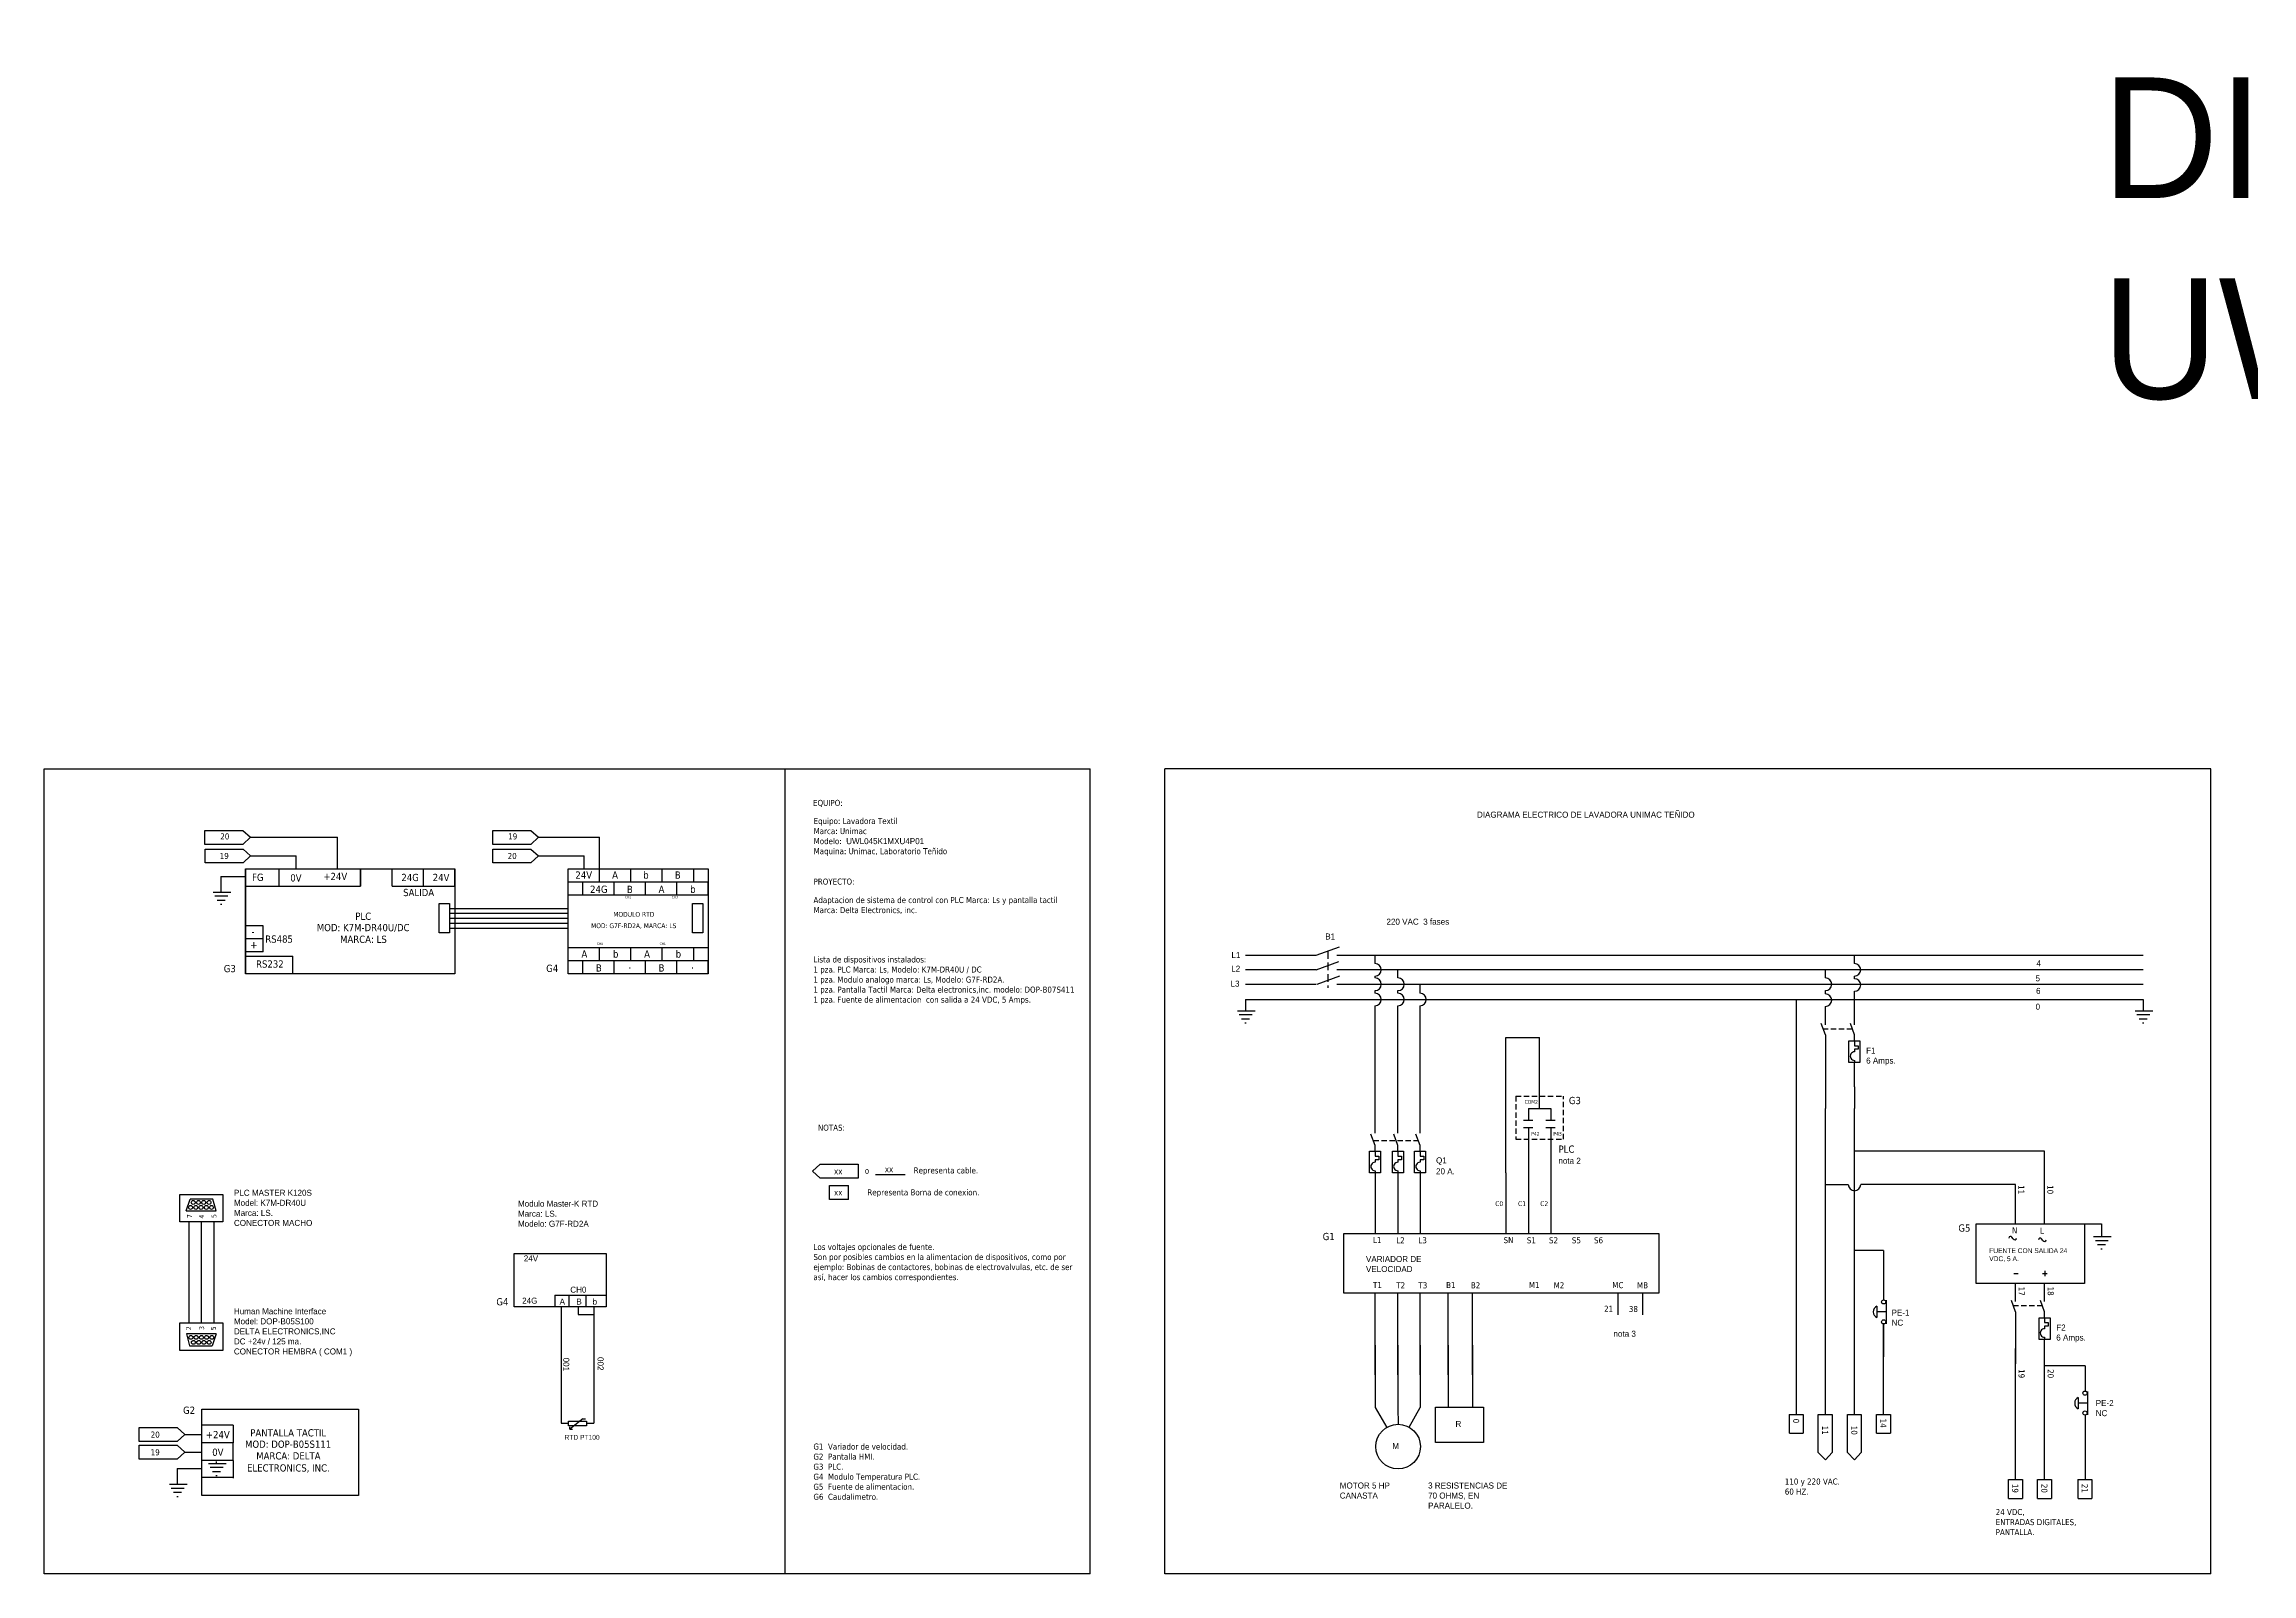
# Model space of a CAD drawing. Header units: millimetres. Extents: x 655 to 3836, y 2239 to 3519.
# Drawn here: x 655 to 1570, y 2884 to 3519 of the extents above; entities that cross this region are included whole.
import ezdxf
from ezdxf.enums import TextEntityAlignment as Align

# ---------------------------------------------------------------- set-up
doc = ezdxf.new("R2010")
doc.units = ezdxf.units.MM
doc.linetypes.add('LÍNEAS_OCULTAS2', pattern=[4.7625, 3.175, -1.5875])
doc.layers.add('0 @ 1', color=7, linetype='Continuous')
doc.layers.add('Capa1', color=7, linetype='LÍNEAS_OCULTAS2')
doc.styles.add('Tahoma', font='tahoma.ttf')

# ---------------------------------------------------------------- blocks, each defined once
blk = doc.blocks.new('*U23')
at = {"linetype": 'Continuous'}
for p, q in [((-1.5, 1.92), (-1.5, -1.92)), ((1.5, 1.92), (1.5, -1.92))]:
    blk.add_line(p, q, dxfattribs=at)
at = {"style": 'Tahoma'}
for tag, p in [('Descripción', (0, 8.73)), ('Diseñador de referencia', (-0.18, 3.37))]:
    blk.add_attdef(tag, text='', height=1.5, dxfattribs=at).set_placement(p, align=Align.CENTER)
at = {"linetype": 'Continuous', "style": 'Tahoma', "flags": 8}
blk.add_attdef('Terminal 1', text='', height=1.5, dxfattribs=at).set_placement((-3.17, -0.8), align=Align.TOP_RIGHT)
blk.add_attdef('Terminal 2', text='', height=1.5, dxfattribs=at).set_placement((3.17, -0.8), align=Align.TOP_LEFT)

msp = doc.modelspace()

# ---------------------------------------------------------------- linework, layer by layer
for p, q in [((654.692, 2884.265), (654.692, 3218.265)), ((654.692, 3218.265), (1088.487, 3218.265)), ((961.831, 3218.265), (961.831, 2884.265)), ((1088.487, 2884.265), (1088.487, 3218.265)), ((1119.41, 2884.265), (1119.41, 3218.265)), ((1553.205, 3218.265), (1119.41, 3218.265)), ((1553.205, 2884.265), (1553.205, 3218.265)), ((721.367, 3192.648), (737.136, 3192.648)), ((721.367, 3186.885), (721.367, 3192.648)), ((737.136, 3186.885), (721.367, 3186.885)), ((737.136, 3192.648), (740.26, 3189.841)), ((740.26, 3189.841), (737.136, 3186.885)), ((740.26, 3189.841), (776.27, 3189.841)), ((776.27, 3176.807), (776.27, 3189.841)), ((840.763, 3192.648), (856.533, 3192.648)), ((840.763, 3186.885), (840.763, 3192.648)), ((856.533, 3186.885), (840.763, 3186.885)), ((856.533, 3192.648), (859.656, 3189.841)), ((859.656, 3189.841), (856.533, 3186.885)), ((859.656, 3189.841), (885.029, 3189.841)), ((885.029, 3176.823), (885.029, 3189.857)), ((721.393, 3184.958), (737.162, 3184.958)), ((721.393, 3179.195), (721.393, 3184.958)), ((737.162, 3179.195), (721.393, 3179.195)), ((737.162, 3184.958), (740.286, 3182.151)), ((740.286, 3182.151), (737.162, 3179.195)), ((740.286, 3182.151), (759.159, 3182.151)), ((752.126, 3169.519), (752.126, 3176.807)), ((759.159, 3176.807), (759.159, 3182.151)), ((785.866, 3169.519), (785.866, 3176.807)), ((785.967, 3169.519), (785.967, 3176.807)), ((798.967, 3169.519), (798.967, 3176.807)), ((811.967, 3169.519), (811.967, 3176.807)), ((824.967, 3169.519), (824.967, 3176.807)), ((840.789, 3184.958), (856.558, 3184.958)), ((840.789, 3179.195), (840.789, 3184.958)), ((856.558, 3179.195), (840.789, 3179.195)), ((856.558, 3184.958), (859.682, 3182.151)), ((859.682, 3182.151), (856.558, 3179.195)), ((859.682, 3182.151), (878.555, 3182.151)), ((878.555, 3176.807), (878.555, 3182.151)), ((885.029, 3171.349), (885.029, 3176.823)), ((898.029, 3171.349), (898.029, 3176.823)), ((911.029, 3171.349), (911.029, 3176.823)), ((924.029, 3171.349), (924.029, 3176.823)), ((728.02, 3173.606), (728.02, 3167.117)), ((728.02, 3173.606), (738.223, 3173.606)), ((738.223, 3169.519), (785.866, 3169.519)), ((798.967, 3169.519), (824.967, 3169.519)), ((872.029, 3171.349), (930.031, 3171.349)), ((878.031, 3165.892), (878.031, 3171.349)), ((891.031, 3165.892), (891.031, 3171.349)), ((904.031, 3165.892), (904.031, 3171.349)), ((917.031, 3165.892), (917.031, 3171.349)), ((930.031, 3165.892), (930.031, 3171.349)), ((724.739, 3167.117), (732.051, 3167.117)), ((725.511, 3165.528), (730.87, 3165.528)), ((726.465, 3163.804), (729.78, 3163.804)), ((727.782, 3162.08), (728.327, 3162.08)), ((822.734, 3160.352), (872.029, 3160.352)), ((872.029, 3165.892), (930.031, 3165.892)), ((745.51, 3153.15), (738.223, 3153.15)), ((745.51, 3142.269), (745.51, 3153.15)), ((822.734, 3158.299), (872.029, 3158.299)), ((822.734, 3156.246), (872.029, 3156.246)), ((822.734, 3154.193), (872.029, 3154.193)), ((822.734, 3152.14), (872.029, 3152.14)), ((745.51, 3147.71), (738.223, 3147.71)), ((745.51, 3142.269), (738.223, 3142.269)), ((738.223, 3140.526), (757.788, 3140.526)), ((757.788, 3133.238), (757.788, 3140.526)), ((872.029, 3144.153), (930.031, 3144.153)), ((885.029, 3138.696), (885.029, 3144.153)), ((898.029, 3138.696), (898.029, 3144.169)), ((911.029, 3138.696), (911.029, 3144.169)), ((924.029, 3138.696), (924.029, 3144.169)), ((1152.804, 3140.865), (1182.102, 3140.865)), ((1182.102, 3140.865), (1191.785, 3144.389)), ((1190.709, 3140.865), (1525.033, 3140.865)), ((1206.584, 3137.46), (1206.584, 3140.865)), ((1405.384, 3137.46), (1405.384, 3140.865)), ((872.029, 3138.696), (930.031, 3138.696)), ((878.031, 3133.238), (878.031, 3138.696)), ((891.031, 3133.238), (891.031, 3138.696)), ((904.031, 3133.238), (904.031, 3138.696)), ((917.031, 3133.238), (917.031, 3138.696)), ((930.031, 3133.238), (930.031, 3138.696)), ((1182.102, 3134.865), (1152.804, 3134.865)), ((1182.102, 3134.865), (1191.499, 3138.285)), ((1182.533, 3128.881), (1191.929, 3132.301)), ((1525.033, 3134.865), (1190.709, 3134.865)), ((1206.584, 3131.46), (1206.584, 3132.27)), ((1216.067, 3131.46), (1216.067, 3134.865)), ((1393.331, 3131.46), (1393.331, 3134.865)), ((1405.384, 3131.155), (1405.384, 3132.27)), ((1152.804, 3128.865), (1182.102, 3128.865)), ((1152.804, 3122.56), (1525.033, 3122.56)), ((1152.804, 3122.56), (1152.804, 3117.891)), ((1190.709, 3128.865), (1525.033, 3128.865)), ((1206.584, 3125.155), (1206.584, 3126.27)), ((1216.067, 3125.155), (1216.067, 3126.27)), ((1225.246, 3125.155), (1225.246, 3128.865)), ((1381.278, 2950.44), (1381.278, 3122.56)), ((1393.331, 3124.849), (1393.331, 3126.27)), ((1405.384, 3112.083), (1405.384, 3125.965)), ((1525.033, 3122.56), (1525.033, 3117.891)), ((1149.523, 3117.891), (1156.835, 3117.891)), ((1150.295, 3116.303), (1155.654, 3116.303)), ((1151.249, 3114.578), (1154.564, 3114.578)), ((1152.566, 3112.854), (1153.111, 3112.854)), ((1206.584, 3067.026), (1206.584, 3119.965)), ((1216.067, 3067.026), (1216.067, 3119.965)), ((1225.246, 3067.026), (1225.246, 3119.965)), ((1393.331, 3112.083), (1393.331, 3119.659)), ((1521.752, 3117.891), (1529.064, 3117.891)), ((1522.524, 3116.303), (1527.883, 3116.303)), ((1523.478, 3114.578), (1526.793, 3114.578)), ((1524.795, 3112.854), (1525.34, 3112.854)), ((1260.758, 3106.799), (1274.823, 3106.799)), ((1260.758, 3050.604), (1260.758, 3106.799)), ((1274.823, 3077.355), (1274.823, 3106.799)), ((1393.331, 3107.839), (1391.62, 3112.537)), ((1393.331, 3107.839), (1393.331, 3086.309)), ((1405.384, 3107.839), (1403.674, 3112.537)), ((1405.382, 3105.366), (1405.382, 3103.366)), ((1405.384, 3105.366), (1405.384, 3107.866)), ((1405.38, 3086.309), (1405.397, 3096.415)), ((1405.382, 3101.866), (1405.381, 3100.851)), ((1405.382, 3103.366), (1406.882, 3103.366)), ((1406.882, 3101.866), (1405.382, 3101.866)), ((1405.397, 3097.296), (1405.397, 3096.415)), ((1406.882, 3103.366), (1406.882, 3101.866)), ((1393.331, 3086.309), (1393.331, 3077.271)), ((1405.38, 3086.309), (1405.382, 3077.271)), ((1270.226, 3077.355), (1279.42, 3077.355)), ((1270.226, 3077.355), (1270.226, 3072.314)), ((1279.42, 3077.355), (1279.42, 3072.314)), ((1393.331, 2950.44), (1393.331, 3077.271)), ((1405.397, 2950.44), (1405.382, 3077.271)), ((1270.226, 3069.314), (1270.226, 3055.928)), ((1279.42, 3069.314), (1279.42, 3058.507)), ((1206.586, 3062.028), (1204.876, 3066.726)), ((1206.584, 3059.555), (1206.584, 3057.555)), ((1206.586, 3059.528), (1206.586, 3062.028)), ((1216.069, 3062.028), (1214.359, 3066.726)), ((1216.067, 3059.555), (1216.067, 3057.555)), ((1216.069, 3059.528), (1216.069, 3062.028)), ((1225.248, 3062.028), (1223.538, 3066.726)), ((1225.246, 3059.555), (1225.246, 3057.555)), ((1225.248, 3059.528), (1225.248, 3062.028)), ((1279.42, 3058.507), (1279.42, 3050.604)), ((1484.23, 3059.608), (1405.383, 3059.608)), ((1484.23, 3029.431), (1484.23, 3059.608)), ((973.317, 3051.265), (976.44, 3054.221)), ((976.44, 3048.457), (973.317, 3051.265)), ((976.44, 3054.221), (992.21, 3054.221)), ((992.21, 3054.221), (992.21, 3048.457)), ((999.428, 3049.951), (1011.667, 3049.951)), ((1206.584, 3056.055), (1206.583, 3055.04)), ((1206.584, 3057.555), (1208.084, 3057.555)), ((1208.084, 3056.055), (1206.584, 3056.055)), ((1206.599, 3051.485), (1206.599, 3050.604)), ((1206.599, 3050.604), (1206.599, 3025.407)), ((1208.084, 3057.555), (1208.084, 3056.055)), ((1216.067, 3056.055), (1216.066, 3055.04)), ((1216.067, 3057.555), (1217.567, 3057.555)), ((1217.567, 3056.055), (1216.067, 3056.055)), ((1216.067, 3050.606), (1216.067, 3025.407)), ((1216.082, 3051.485), (1216.082, 3050.604)), ((1217.567, 3057.555), (1217.567, 3056.055)), ((1225.246, 3056.055), (1225.245, 3055.04)), ((1225.246, 3057.555), (1226.746, 3057.555)), ((1226.746, 3056.055), (1225.246, 3056.055)), ((1225.261, 3051.485), (1225.261, 3050.604)), ((1225.261, 3050.604), (1225.261, 3025.407)), ((1226.746, 3057.555), (1226.746, 3056.055)), ((1260.758, 3050.604), (1260.758, 3025.407)), ((1270.226, 3055.928), (1270.226, 3048.573)), ((1270.226, 3048.573), (1270.226, 3037.767)), ((1279.42, 3050.604), (1279.42, 3025.407)), ((713.586, 3034.827), (715.249, 3039.733)), ((724.617, 3039.733), (715.249, 3039.733)), ((725.958, 3034.827), (724.617, 3039.733)), ((992.21, 3048.457), (976.44, 3048.457)), ((980.383, 3045.375), (988.267, 3045.375)), ((980.383, 3039.611), (980.383, 3045.375)), ((988.267, 3039.611), (980.383, 3039.611)), ((988.222, 3039.611), (988.222, 3045.375)), ((1393.331, 3045.817), (1402.79, 3045.817)), ((1472.164, 3045.817), (1407.98, 3045.817)), ((1472.164, 3029.431), (1472.164, 3045.817)), ((713.586, 3034.827), (725.958, 3034.827)), ((714.838, 2988.381), (714.838, 3030.261)), ((719.957, 2988.381), (719.957, 3030.261)), ((725.234, 2988.381), (725.234, 3030.261)), ((1270.226, 3037.767), (1270.226, 3025.407)), ((1471.21, 3023.233), (1470.681, 3023.943)), ((1483.505, 3022.523), (1482.977, 3023.233)), ((1500.599, 3029.431), (1507.775, 3029.431)), ((1504.494, 3024.197), (1511.806, 3024.197)), ((1505.266, 3022.609), (1510.625, 3022.609)), ((1507.775, 3029.431), (1507.775, 3024.197)), ((1417.46, 3018.353), (1405.388, 3018.353)), ((1417.46, 3018.353), (1417.46, 2997.938)), ((1506.22, 3020.885), (1509.535, 3020.885)), ((1507.537, 3019.161), (1508.082, 3019.161)), ((1471.401, 3008.857), (1473.256, 3008.857)), ((1472.164, 2997.201), (1472.164, 3004.777)), ((1483.368, 3008.857), (1485.223, 3008.857)), ((1484.217, 2997.201), (1484.217, 3004.777)), ((1484.295, 3009.936), (1484.295, 3007.827)), ((866.461, 2999.861), (887.716, 2999.861)), ((866.461, 2999.861), (866.461, 2995.024)), ((869.038, 2995.024), (869.038, 2971.562)), ((872.33, 2999.861), (872.33, 2995.024)), ((876.117, 2995.024), (876.117, 2991.851)), ((879.32, 2999.861), (879.32, 2995.024)), ((882.655, 2995.024), (882.655, 2971.562)), ((1206.584, 2966.822), (1206.584, 3000.753)), ((1216.067, 2966.822), (1216.067, 3000.753)), ((1225.246, 2966.822), (1225.246, 3000.753)), ((1236.9, 2966.822), (1236.9, 3000.753)), ((1247.001, 2966.822), (1247.001, 3000.753)), ((1307.215, 3000.753), (1307.215, 2991.74)), ((1317.461, 3000.753), (1317.461, 2991.74)), ((1414.674, 2995.319), (1414.674, 2990.558)), ((1418.49, 2997.74), (1418.49, 2988.008)), ((1472.164, 2992.956), (1470.454, 2997.655)), ((1484.217, 2992.956), (1482.507, 2997.655)), ((876.117, 2991.851), (882.655, 2991.851)), ((1418.435, 2992.938), (1414.674, 2992.938)), ((1417.463, 2950.44), (1417.458, 2987.938)), ((1417.46, 2987.938), (1417.46, 2974.363)), ((1472.164, 2992.956), (1472.164, 2971.427)), ((1484.215, 2986.984), (1484.214, 2985.969)), ((1484.215, 2990.484), (1484.215, 2988.484)), ((1484.215, 2988.484), (1485.715, 2988.484)), ((1485.715, 2986.984), (1484.215, 2986.984)), ((1484.217, 2990.484), (1484.217, 2992.984)), ((1485.715, 2988.484), (1485.715, 2986.984)), ((726.061, 2983.815), (713.69, 2983.815)), ((713.69, 2983.815), (715.031, 2978.908)), ((715.031, 2978.908), (724.398, 2978.908)), ((726.061, 2983.815), (724.398, 2978.908)), ((1206.584, 2979.119), (1206.584, 2953.252)), ((1216.067, 2979.119), (1216.067, 2953.252)), ((1225.246, 2979.119), (1225.246, 2953.252)), ((1236.9, 2979.119), (1236.9, 2953.396)), ((1247.001, 2979.119), (1247.001, 2953.396)), ((1472.17, 2956.646), (1472.17, 2977.742)), ((1484.213, 2971.427), (1484.23, 2981.533)), ((1484.224, 2956.646), (1484.224, 2977.742)), ((1484.23, 2982.413), (1484.23, 2981.533)), ((869.038, 2971.562), (869.038, 2963.722)), ((882.655, 2971.562), (882.655, 2963.722)), ((1500.977, 2970.559), (1484.213, 2970.559)), ((1500.977, 2970.559), (1500.977, 2960.112)), ((869.038, 2963.722), (869.038, 2946.745)), ((882.655, 2963.722), (882.655, 2946.745)), ((1498.191, 2957.492), (1498.191, 2952.732)), ((1502.007, 2959.914), (1502.007, 2950.182)), ((878.077, 2948.563), (872.67, 2944.304)), ((878.077, 2948.563), (879.143, 2948.563)), ((1206.584, 2953.252), (1211.435, 2945.044)), ((1216.067, 2953.252), (1216.1, 2946.331)), ((1220.682, 2945.142), (1225.246, 2953.252)), ((1231.661, 2953.396), (1251.594, 2953.396)), ((1231.661, 2938.759), (1231.661, 2953.396)), ((1251.594, 2953.396), (1251.594, 2938.759)), ((1378.322, 2950.44), (1384.085, 2950.44)), ((1378.396, 2942.6), (1378.396, 2950.44)), ((1378.396, 2950.44), (1384.16, 2950.44)), ((1384.16, 2950.44), (1384.16, 2942.6)), ((1390.374, 2934.67), (1390.374, 2950.44)), ((1390.374, 2950.44), (1396.138, 2950.44)), ((1390.374, 2942.6), (1390.374, 2950.44)), ((1390.374, 2950.44), (1396.138, 2950.44)), ((1396.138, 2950.44), (1396.138, 2934.67)), ((1396.138, 2950.44), (1396.138, 2942.6)), ((1402.44, 2934.67), (1402.44, 2950.44)), ((1402.44, 2950.44), (1408.204, 2950.44)), ((1402.44, 2942.6), (1402.44, 2950.44)), ((1402.44, 2950.44), (1408.204, 2950.44)), ((1408.204, 2950.44), (1408.204, 2934.67)), ((1408.204, 2950.44), (1408.204, 2942.6)), ((1414.507, 2950.44), (1420.27, 2950.44)), ((1414.581, 2942.6), (1414.581, 2950.44)), ((1414.581, 2950.44), (1420.344, 2950.44)), ((1420.344, 2950.44), (1420.344, 2942.6)), ((1472.17, 2923.405), (1472.17, 2956.646)), ((1484.237, 2923.405), (1484.224, 2956.646)), ((1501.952, 2955.112), (1498.191, 2955.112)), ((1500.977, 2950.112), (1500.977, 2923.405)), ((694.136, 2944.947), (709.906, 2944.947)), ((694.136, 2939.184), (694.136, 2944.947)), ((709.906, 2939.184), (694.136, 2939.184)), ((709.906, 2944.947), (713.029, 2942.14)), ((713.029, 2942.14), (709.906, 2939.184)), ((713.029, 2942.14), (720.112, 2942.14)), ((733.112, 2945.891), (720.171, 2945.891)), ((733.112, 2945.891), (733.112, 2938.604)), ((869.038, 2946.745), (872.146, 2946.745)), ((872.67, 2944.304), (872.67, 2945.233)), ((872.67, 2944.304), (873.737, 2944.304)), ((879.656, 2946.745), (882.655, 2946.745)), ((1251.594, 2938.759), (1231.661, 2938.759)), ((1378.396, 2942.6), (1384.16, 2942.6)), ((1414.581, 2942.6), (1420.344, 2942.6)), ((694.136, 2937.611), (709.906, 2937.611)), ((694.136, 2931.847), (694.136, 2937.611)), ((709.906, 2931.847), (694.136, 2931.847)), ((709.906, 2937.611), (713.029, 2934.803)), ((713.029, 2934.803), (709.906, 2931.847)), ((713.029, 2934.803), (720.112, 2934.803)), ((733.112, 2938.604), (720.171, 2938.604)), ((733.112, 2931.317), (720.171, 2931.317)), ((722.794, 2930.087), (730.106, 2930.087)), ((726.075, 2930.884), (726.075, 2930.087)), ((733.112, 2931.317), (733.112, 2938.604)), ((733.112, 2931.317), (733.112, 2924.03)), ((1393.331, 2931.547), (1390.374, 2934.67)), ((1396.138, 2934.67), (1393.331, 2931.547)), ((1405.397, 2931.547), (1402.44, 2934.67)), ((1408.204, 2934.67), (1405.397, 2931.547)), ((706.628, 2921.449), (713.939, 2921.449)), ((709.909, 2927.938), (709.909, 2921.449)), ((709.909, 2927.938), (720.112, 2927.938)), ((733.112, 2924.185), (720.171, 2924.185)), ((723.566, 2928.499), (728.925, 2928.499)), ((724.519, 2926.775), (727.835, 2926.775)), ((725.836, 2925.051), (726.381, 2925.051)), ((1469.214, 2923.405), (1474.978, 2923.405)), ((1469.289, 2915.565), (1469.289, 2923.405)), ((1469.289, 2923.405), (1475.052, 2923.405)), ((1475.052, 2923.405), (1475.052, 2915.565)), ((1481.28, 2923.405), (1487.044, 2923.405)), ((1481.28, 2915.565), (1481.28, 2923.405)), ((1481.28, 2923.405), (1487.044, 2923.405)), ((1487.044, 2923.405), (1487.044, 2915.565)), ((1498.024, 2923.405), (1503.787, 2923.405)), ((1498.098, 2915.565), (1498.098, 2923.405)), ((1498.098, 2923.405), (1503.862, 2923.405)), ((1503.862, 2923.405), (1503.862, 2915.565)), ((707.4, 2919.861), (712.759, 2919.861)), ((708.353, 2918.136), (711.669, 2918.136)), ((709.67, 2916.412), (710.215, 2916.412)), ((1469.289, 2915.565), (1475.052, 2915.565)), ((1481.28, 2915.565), (1487.044, 2915.565)), ((1498.098, 2915.565), (1503.862, 2915.565)), ((1088.487, 2884.265), (654.692, 2884.265)), ((1553.205, 2884.265), (1119.41, 2884.265))]:
    msp.add_line(p, q)
for points in [[(738.223, 3176.807), (738.223, 3176.807), (738.223, 3133.238), (738.223, 3133.238)], [(738.223, 3176.807), (824.967, 3176.807), (824.967, 3133.238), (738.223, 3133.238)], [(872.029, 3176.807), (930.031, 3176.807), (930.031, 3133.238), (872.029, 3133.238)], [(818.474, 3162.405), (822.734, 3162.405), (822.734, 3150.141), (818.474, 3150.141)], [(923.557, 3162.405), (927.816, 3162.405), (927.816, 3150.141), (923.557, 3150.141)], [(1403.102, 3105.366), (1407.662, 3105.366), (1407.662, 3096.417), (1403.102, 3096.417)], [(1204.304, 3059.555), (1208.864, 3059.555), (1208.864, 3050.606), (1204.304, 3050.606)], [(1213.787, 3059.555), (1218.347, 3059.555), (1218.347, 3050.606), (1213.787, 3050.606)], [(1222.966, 3059.555), (1227.526, 3059.555), (1227.526, 3050.606), (1222.966, 3050.606)], [(710.901, 3041.652), (728.746, 3041.652), (728.746, 3030.261), (710.901, 3030.261)], [(1193.641, 3025.407), (1324.265, 3025.407), (1324.265, 3000.753), (1193.641, 3000.753)], [(1455.854, 3029.431), (1500.707, 3029.431), (1500.707, 3004.777), (1455.854, 3004.777)], [(849.614, 3017.231), (887.716, 3017.231), (887.716, 2995.024), (849.614, 2995.024)], [(728.746, 2976.99), (710.901, 2976.99), (710.901, 2988.381), (728.746, 2988.381)], [(1481.935, 2990.484), (1486.495, 2990.484), (1486.495, 2981.535), (1481.935, 2981.535)], [(720.112, 2952.647), (785.052, 2952.647), (785.052, 2916.793), (720.112, 2916.793)], [(872.146, 2947.677), (879.656, 2947.677), (879.656, 2945.7), (872.146, 2945.7)]]:
    msp.add_lwpolyline(points, close=True)
for centre, radius in [((715.402, 3036.28), 0.802), ((716.518, 3038.352), 0.802), ((717.596, 3036.28), 0.802), ((718.712, 3038.352), 0.802), ((719.733, 3036.28), 0.802), ((720.849, 3038.352), 0.802), ((721.957, 3036.28), 0.802), ((723.073, 3038.352), 0.802), ((724.107, 3036.28), 0.802), ((1417.46, 2997.078), 0.86), ((1417.46, 2988.798), 0.86), ((715.54, 2982.361), 0.802), ((716.574, 2980.289), 0.802), ((717.69, 2982.361), 0.802), ((718.798, 2980.289), 0.802), ((719.914, 2982.361), 0.802), ((720.935, 2980.289), 0.802), ((722.051, 2982.361), 0.802), ((723.129, 2980.289), 0.802), ((724.245, 2982.361), 0.802), ((1500.977, 2959.252), 0.86), ((1500.977, 2950.972), 0.86), ((1216.143, 2937.076), 9.255)]:
    msp.add_circle(centre, radius)
for centre, radius, start, end in [((1206.584, 3134.865), 2.595, 270, 90), ((1206.584, 3128.865), 2.595, 270, 90), ((1216.067, 3128.865), 2.595, 270, 90), ((1393.331, 3128.865), 2.595, 270, 90), ((1405.384, 3134.865), 2.595, 270, 90), ((1405.384, 3128.56), 2.595, 270, 90), ((1206.584, 3122.56), 2.595, 270, 90), ((1216.067, 3122.56), 2.595, 270, 90), ((1225.246, 3122.56), 2.595, 270, 90), ((1393.331, 3122.254), 2.595, 270, 90), ((1405.392, 3099.075), 1.78, 89.837781, 270.150269), ((1206.594, 3053.264), 1.78, 89.837781, 270.150269), ((1216.077, 3053.264), 1.78, 89.837781, 270.150269), ((1225.256, 3053.264), 1.78, 89.837781, 270.150269), ((1405.385, 3045.817), 2.595, 180, 0), ((1470.059, 3023.59), 0.715, 29.601538, 180), ((1471.829, 3023.59), 0.715, 209.932632, 0), ((1482.355, 3022.88), 0.715, 29.601538, 180), ((1484.125, 3022.88), 0.715, 209.932632, 0), ((1415.809, 2992.938), 2.637, 115.489205, 244.510795), ((1484.226, 2984.193), 1.78, 89.837781, 270.150269), ((1499.326, 2955.112), 2.637, 115.489205, 244.510795)]:
    msp.add_arc(centre, radius, start, end)
at = {"layer": 'Capa1'}
msp.add_line((1186.944, 3142.627), (1186.944, 3127.404), dxfattribs=at)
at = {"layer": 'Capa1', "ltscale": 0.7}
for p, q in [((1404.499, 3110.27), (1392.446, 3110.27)), ((1264.949, 3082.396), (1264.949, 3064.54)), ((1264.949, 3082.396), (1284.697, 3082.396)), ((1284.697, 3064.54), (1284.697, 3082.396)), ((1205.875, 3063.981), (1224.485, 3063.981)), ((1264.949, 3064.54), (1284.697, 3064.54)), ((1483.333, 2995.387), (1471.279, 2995.387))]:
    msp.add_line(p, q, dxfattribs=at)

# ---------------------------------------------------------------- block references
at = {"layer": '0 @ 1', "rotation": 270}
for p in [(1270.121, 3070.814), (1279.315, 3070.814)]:
    msp.add_blockref('*U23', p, dxfattribs=at)

# ---------------------------------------------------------------- texts
at = {"insert": (1508.026, 3505.061), "char_height": 50, "attachment_point": 1}
msp.add_mtext_dynamic_manual_height_columns('DIAGRAMA LAVADORA UNIMAC TEÑIDO MODELO: UWL045K1MXU4P01', width=1737.66188, gutter_width=15, heights=[0], dxfattribs=at)
at = {"style": 'Tahoma'}
for s, insert, char_height, width, attachment_point in [('EQUIPO:', (973.52, 3205.359), 2.5, 57.58905, 1), ('Equipo: Lavadora Textil\\PMarca: Unimac\\PModelo: {\\Ftxt|c0; UWL045K1MXU4P01}\\PMaquina: Unimac, Laboratorio Teñido', (973.756, 3197.82), 2.5, 107.81633, 1), ('20', (727.731, 3191.448), 2.5, 15.27778, 1), ('19', (847.127, 3191.448), 2.5, 15.27778, 1), ('19', (727.5, 3183.337), 2.5, 15.27778, 1), ('20', (846.896, 3183.337), 2.5, 15.27778, 1), ('FG', (740.892, 3174.741), 3, 15.27778, 1), ('0V', (759.089, 3174.486), 3, 15.27778, 2), ('+24V', (775.412, 3175.094), 3, 15.27778, 2), ('24G', (802.821, 3174.664), 3, 15.27778, 1), ('SALIDA', (803.564, 3168.423), 3, 15.27778, 1), ('24V', (815.821, 3174.664), 3, 15.27778, 1), ('24V', (878.435, 3175.659), 3, 15.27778, 2), ('24G', (884.698, 3169.775), 3, 15.27778, 2), ('A', (891.435, 3175.659), 3, 15.27778, 2), ('  B', (896.43, 3169.708), 3, 15.27778, 2), ('  b', (903.113, 3175.659), 3, 15.27778, 2), ('A', (910.698, 3169.775), 3, 15.27778, 2), ('B', (917.435, 3175.659), 3, 15.27778, 2), ('b', (923.698, 3169.775), 3, 15.27778, 2), ('PROYECTO:', (973.716, 3172.71), 2.5, 57.58905, 1), ('PLC', (787.014, 3158.586), 3, 60.94912, 2), ('MODULO RTD', (899.204, 3158.859), 2, 60.94912, 2), ('CH2', (896.835, 3165.518), 1, 15.27778, 2), ('CH3', (916.197, 3165.518), 1, 15.27778, 2), ('Adaptacion de sistema de control con PLC Marca: Ls y pantalla tactil Marca: Delta Electronics, inc.', (973.711, 3165.041), 2.5, 107.81633, 1), ('  -', (738.389, 3152.189), 3, 15.27778, 1), ('MOD: K7M-DR40U/DC', (786.988, 3153.871), 3, 60.94912, 2), ('MOD: G7F-RD2A, MARCA: LS', (899.177, 3154.144), 2, 60.94912, 2), (' +', (739.034, 3146.75), 3, 15.27778, 1), ('RS485', (746.392, 3149.104), 3, 15.27778, 1), ('MARCA: LS', (787.086, 3149.022), 3, 60.94912, 2), ('A', (878.696, 3142.921), 3, 15.27778, 2), ('CH0', (885.204, 3146.147), 1, 15.27778, 2), ('b', (891.696, 3142.921), 3, 15.27778, 2), ('A', (904.696, 3142.921), 3, 15.27778, 2), ('CH1', (911.204, 3146.147), 1, 15.27778, 2), ('b', (917.696, 3142.921), 3, 15.27778, 2), ('Lista de dispositivos instalados:\\P1 pza. PLC Marca: Ls, Modelo: K7M-DR40U / DC\\P1 pza. Modulo analogo marca: Ls, Modelo: G7F-RD2A. \\P1 pza. Pantalla Tactil Marca: Delta electronics,inc. modelo: DOP-B07S411\\P1 pza. Fuente de alimentacion  con salida a 24 VDC, 5 Amps.', (973.69, 3140.392), 2.5, 110.82344, 1), ('G3', (734.166, 3136.862), 3, 6.75811, 3), ('RS232', (742.557, 3138.759), 3, 15.27778, 1), ('G4', (867.857, 3136.967), 3, 6.75811, 3), ('B', (884.698, 3137.122), 3, 15.27778, 2), ('  .', (896.43, 3138.384), 3, 15.27778, 2), ('B', (910.698, 3137.122), 3, 15.27778, 2), ('  .', (922.43, 3138.384), 3, 15.27778, 2), ('COM2', (1268.602, 3080.832), 1.5, 8.27999, 1), ('G3', (1291.94, 3082.128), 3, 6.75811, 3), ('NOTAS:', (975.553, 3070.606), 2.5, 57.58905, 1), ('P42', (1271.335, 3067.576), 1.5, 8.27999, 1), ('P43', (1280.529, 3067.576), 1.5, 8.27999, 1), ('PLC', (1282.648, 3061.976), 3, 15.27778, 1), ('o', (994.99, 3052.78), 2.5, 99.3678, 1), ('Representa cable.', (1015.251, 3052.883), 2.5, 99.3678, 1), ('Representa Borna de conexion.', (996.051, 3043.77), 2.5, 99.3678, 1), ('C0', (1256.423, 3038.841), 2, 8.27999, 1), ('C1', (1265.891, 3038.841), 2, 8.27999, 1), ('C2', (1275.084, 3038.841), 2, 8.27999, 1), ('Los voltajes opcionales de fuente.\\PSon por posibles cambios en la alimentacion de dispositivos, como por ejemplo: Bobinas de contactores, bobinas de electrovalvulas, etc. de ser así, hacer los cambios correspondientes.', (973.69, 3021.122), 2.5, 110.82344, 1), ('G1', (1189.867, 3025.716), 3, 6.75811, 3), ('L1', (1205.728, 3023.974), 2.5, 2.91491, 1), ('L1', (1205.728, 3023.974), 2.5, 2.91491, 1), ('L2', (1215.375, 3023.894), 2.5, 3.06572, 1), ('L2', (1215.375, 3023.894), 2.5, 3.06572, 1), ('L3', (1224.554, 3023.894), 2.5, 3.06572, 1), ('L3', (1224.554, 3023.894), 2.5, 3.06572, 1), ('SN', (1259.887, 3023.974), 2.5, 2.91491, 1), ('S1', (1269.534, 3023.894), 2.5, 3.06572, 1), ('S2', (1278.713, 3023.894), 2.5, 3.06572, 1), ('S5', (1288.196, 3023.894), 2.5, 3.06572, 1), ('S6', (1297.375, 3023.894), 2.5, 3.06572, 1), ('G5', (1453.456, 3029.241), 3, 6.75811, 3), ('N', (1470.712, 3027.998), 2.5, 2.91491, 1), ('L', (1482.319, 3027.918), 2.5, 3.06572, 1), ('T1', (1205.728, 3005.29), 2.5, 2.91491, 1), ('T2', (1215.375, 3005.211), 2.5, 3.06572, 1), ('T3', (1224.554, 3005.211), 2.5, 3.06572, 1), ('B1', (1236.043, 3005.29), 2.5, 2.91491, 1), ('B2', (1246.309, 3005.211), 2.5, 3.06572, 1), ('M1', (1270.365, 3005.29), 2.5, 2.91491, 1), ('M2', (1280.631, 3005.211), 2.5, 3.06572, 1), ('MC', (1304.942, 3005.29), 2.5, 2.91491, 1), ('MB', (1315.208, 3005.211), 2.5, 3.06572, 1), ('G4', (847.203, 2998.655), 3, 6.75811, 3), ('21', (1301.554, 2995.471), 2.5, 2.91491, 1), ('38', (1311.819, 2995.391), 2.5, 3.06572, 1), ('G2', (717.29, 2953.647), 3, 6.75811, 3), ('+24V', (726.709, 2943.526), 3, 15.27778, 2), ('MOD: DOP-B05S111', (755.872, 2939.561), 3, 60.94912, 2), ('PANTALLA TACTIL', (755.898, 2944.277), 3, 60.94912, 2), ('0V', (726.709, 2936.239), 3, 15.27778, 2), ('MARCA: DELTA \\PELECTRONICS, INC.', (755.97, 2934.712), 3, 70.81534, 2), ('G1  Variador de velocidad.\\PG2  Pantalla HMI.\\PG3  PLC.\\PG4  Modulo Temperatura PLC.\\PG5  Fuente de alimentacion.\\PG6  Caudalimetro.', (973.682, 2938.321), 2.5, 110.82344, 1), ('110 y 220 VAC.\\P60 HZ.', (1376.484, 2923.822), 2.5, 54.93704, 1), ('24 VDC,\\PENTRADAS DIGITALES,\\PPANTALLA.', (1463.93, 2911.157), 2.5, 35.33326, 1)]:
    msp.add_mtext(s, dxfattribs=dict(at, insert=insert, char_height=char_height, width=width, attachment_point=attachment_point))
at = {"attachment_point": 1}
for s, insert, char_height, width in [('DIAGRAMA ELECTRICO DE LAVADORA UNIMAC TEÑIDO', (1248.836, 3200.467), 2.5, 132.79291), ('B1', (1185.935, 3149.923), 2.5, 7.32654), ('220 VAC  3 fases ', (1211.31, 3156.065), 2.5, 132.79291), ('L1', (1147.043, 3142.213), 2.5, 11.51105), ('L2', (1146.939, 3136.582), 2.5, 8.24959), ('5', (1480.457, 3132.58), 2.5, 3.69845), ('4', (1480.816, 3138.779), 2.5, 2.98262), ('L3', (1146.661, 3130.366), 2.5, 6.90663), ('6', (1480.675, 3127.364), 2.5, 2.98262), ('0', (1480.502, 3120.801), 2.5, 2.98262), ('F1\\P6 Amps.', (1410.22, 3102.595), 2.5, 24.43713), ('Q1', (1231.866, 3057.049), 2.5, 2.99049), ('20 A.', (1231.866, 3052.538), 2.5, 9.92837), ('nota 2', (1282.609, 3056.899), 2.5, 19.76711), ('PLC MASTER K120S\\PModel: K7M-DR40U\\PMarca: LS.\\PCONECTOR MACHO', (733.394, 3043.608), 2.5, 60.88776), ('Modulo Master-K RTD\\PMarca: LS.\\PModelo: G7F-RD2A', (851.173, 3039.08), 2.5, 48.96628), ('24V', (853.582, 3016.369), 2.5, 7.30496), ('VARIADOR DE VELOCIDAD', (1202.808, 3016.124), 2.5, 29.62121), ('VARIADOR DE VELOCIDAD', (1202.808, 3016.124), 2.5, 29.62121), ('FUENTE CON SALIDA 24 VDC, 5 A.', (1461.255, 3019.332), 2, 33.57798), ('CH0', (872.87, 3003.409), 2.5, 6.34608), ('Human Machine Interface \\PModel: DOP-B05S100\\PDELTA ELECTRONICS,INC\\PDC +24v / 125 ma.\\PCONECTOR HEMBRA ( COM1 )', (733.376, 2994.453), 2.5, 57.68093), ('24G', (852.917, 2998.861), 2.5, 7.30496), ('A', (868.438, 2998.452), 2.5, 2.87933), ('B', (875.406, 2998.492), 2.5, 2.87933), ('b', (882.092, 2998.418), 2.5, 2.87933), ('PE-1\\PNC', (1420.768, 2993.899), 2.5, 7.30496), ('nota 3', (1305.446, 2985.134), 2.5, 19.76711), ('F2\\P6 Amps.', (1489.054, 2987.712), 2.5, 24.43713), ('PE-2\\PNC', (1505.427, 2956.36), 2.5, 7.30496), ('RTD PT100', (870.464, 2941.92), 2, 17.90627), (' R', (1238.994, 2947.716), 2.5, 8.52054), (' M', (1212.819, 2938.558), 2.5, 8.52054), ('MOTOR 5 HP\\PCANASTA', (1191.946, 2922.164), 2.5, 28.70727), ('3 RESISTENCIAS DE 70 OHMS, EN PARALELO.', (1228.575, 2922.164), 2.5, 34.14682)]:
    msp.add_mtext(s, dxfattribs=dict(at, insert=insert, char_height=char_height, width=width))
at = {"attachment_point": 1, "style": 'Tahoma'}
for s, insert, char_height, width, rotation in [('xx', (982.228, 3052.525), 2.5, 15.27778, 0.000124), ('xx', (1003.287, 3053.38), 2.5, 15.27778, 0.000124), ('xx', (982.228, 3043.741), 2.5, 15.27778, 0.000124), ('11', (1475.826, 3045.535), 2.5, 15.27778, 270), ('10', (1487.842, 3045.535), 2.5, 15.27778, 270), ('7', (713.949, 3031.895), 2, 2.33083, 90), ('4', (718.942, 3031.703), 2, 2.33083, 90), ('5', (724.106, 3031.932), 2, 2.33083, 90), ('17', (1475.923, 3003.412), 2.5, 15.27778, 270), ('18', (1487.99, 3003.412), 2.5, 15.27778, 270), ('2', (713.627, 2985.398), 2, 2.33083, 90), ('3', (719.015, 2985.499), 2, 2.33083, 90), ('5', (723.895, 2985.366), 2, 2.33083, 90), ('19', (1475.93, 2969.194), 2.5, 15.27778, 270), ('20', (1487.996, 2969.194), 2.5, 15.27778, 270), ('0', (1382.432, 2948.65), 2.5, 15.27778, 270), ('14', (1418.617, 2948.65), 2.5, 15.27778, 270), ('20', (698.876, 2943.294), 2.5, 15.27778, 0.000124), ('11', (1394.484, 2945.7), 2.5, 15.27778, 270), ('10', (1406.551, 2945.7), 2.5, 15.27778, 270), ('19', (698.876, 2935.957), 2.5, 15.27778, 0.000124), ('19', (1473.324, 2921.615), 2.5, 15.27778, 270), ('20', (1485.39, 2921.615), 2.5, 15.27778, 270), ('21', (1502.134, 2921.615), 2.5, 15.27778, 270)]:
    msp.add_mtext(s, dxfattribs=dict(at, insert=insert, char_height=char_height, width=width, rotation=rotation))
at = {"char_height": 2.5, "width": 15.27778, "attachment_point": 1, "rotation": 270}
for s, insert in [('001', (872.435, 2973.968)), ('002', (886.662, 2974.219))]:
    msp.add_mtext(s, dxfattribs=dict(at, insert=insert))

doc.saveas('drawing.dxf')
